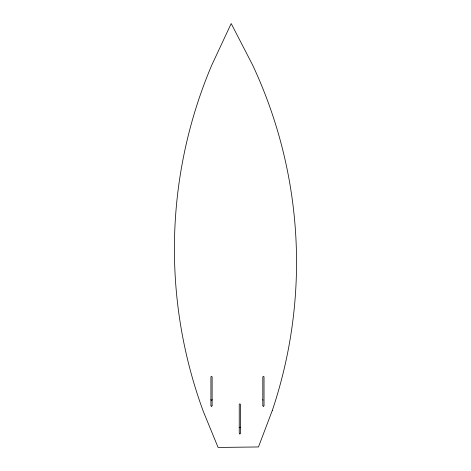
<?xml version="1.0" encoding="UTF-8"?>
<svg xmlns="http://www.w3.org/2000/svg" width="471" height="471" viewBox="0 0 471 471"><rect width="100%" height="100%" fill="white"/><g stroke="black" fill="none" stroke-linecap="round" stroke-linejoin="round"><path stroke-width="0.71" d="M212.109 405.755L211.526 406.62L210.943 405.755M240.422 433.279L239.839 434.138L239.256 433.279M264.001 405.755L263.419 406.62L262.842 405.755M264.019 405.454L264.019 377.018A0.601 0.595 0 0 0 263.419 376.423A0.601 0.595 0 0 0 262.818 377.018L262.818 405.454M240.44 432.973L240.44 404.536A0.601 0.595 0 0 0 239.839 403.941A0.601 0.595 0 0 0 239.239 404.536L239.239 432.973M212.127 405.454L212.127 377.018A0.601 0.595 0 0 0 211.526 376.423A0.601 0.595 0 0 0 210.926 377.018L210.926 405.454M262.995 400.097A0.601 0.595 0 0 1 262.818 399.679M240.44 427.197A0.601 0.595 0 0 1 239.992 427.768M239.539 427.709A0.601 0.595 0 0 1 239.239 427.197M212.127 399.679A0.601 0.595 0 0 1 211.679 400.25M211.226 400.191A0.601 0.595 0 0 1 210.926 399.679M272.303 410.482L258.473 446.961L218.091 447.45L203.301 411.418A471.283 471.283 0 0 1 211.55 65.599L231.196 23.55L252.521 64.839A465.036 465.036 0 0 1 272.303 410.482"/></g></svg>
